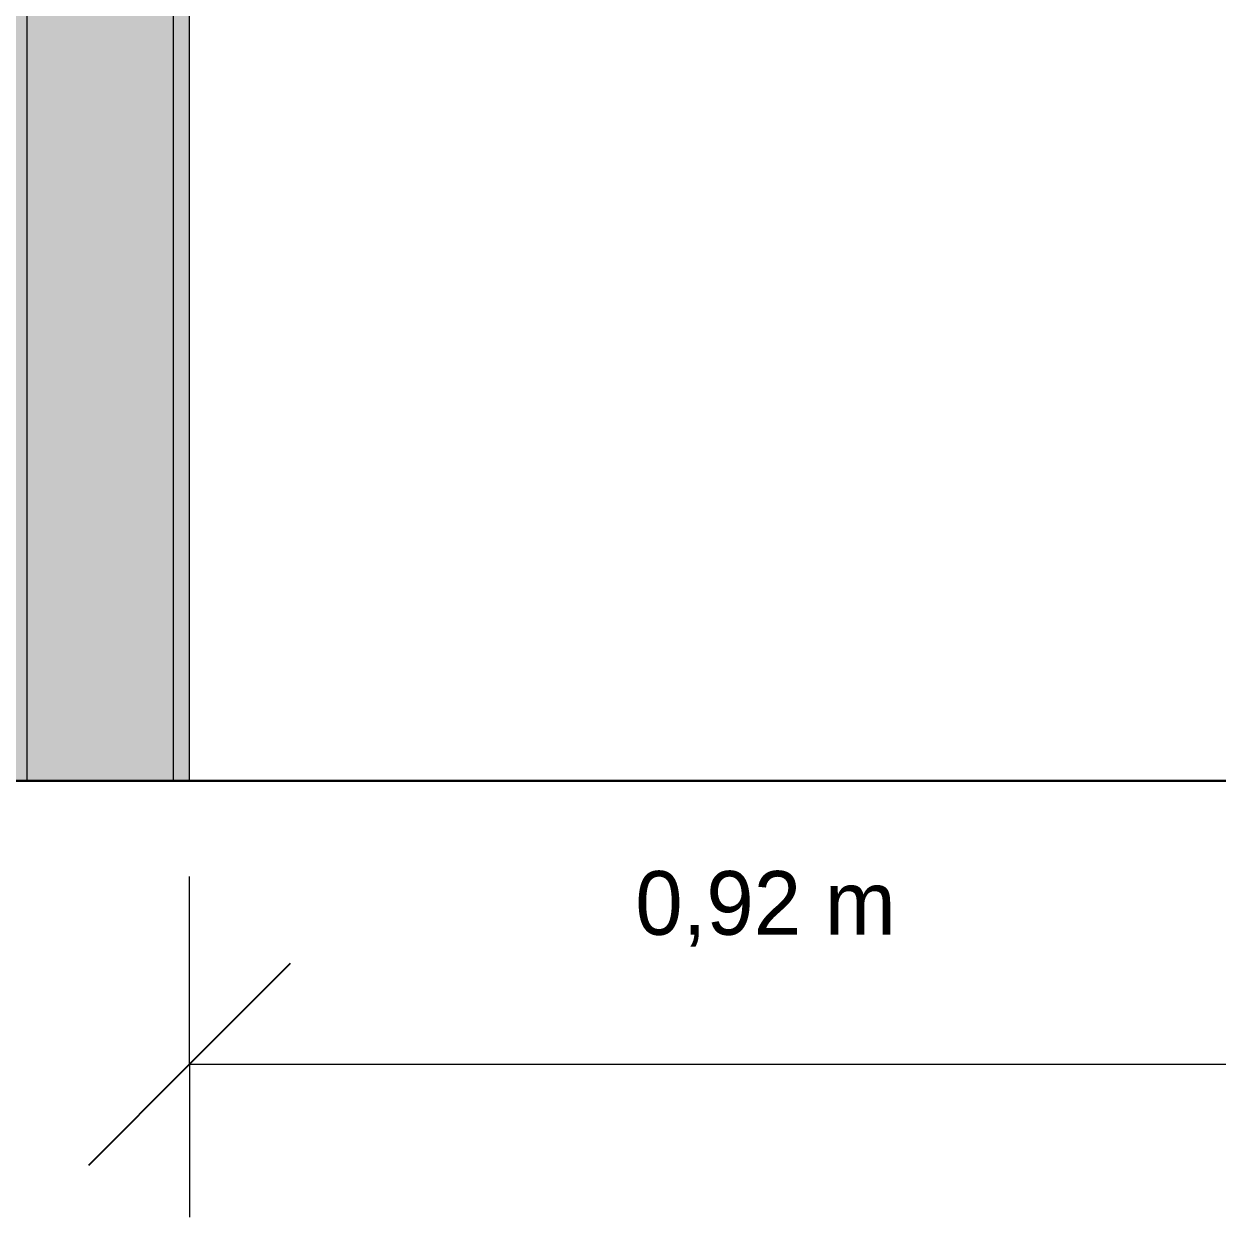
# Model space of a CAD drawing. Header units: metres. Extents: x 149 to 429, y -3 to 162.
# Drawn here: x 183.971 to 184.908, y -0.342 to 0.594 of the extents above; entities that cross this region are included whole.
import ezdxf

# ---------------------------------------------------------------- set-up
doc = ezdxf.new("R2010")
doc.units = ezdxf.units.M
doc.layers.add('1053_ARQ_BASE_MATADOURO_2_dwg', color=7, linetype='Continuous', lineweight=5, true_color=0x767676)
for name, color, linetype, lineweight in [('A-ANNO-DIMS', 7, 'Continuous', 5), ('A-ANNO-DIMS-50', 7, 'Continuous', 5), ('A-PISO', 7, 'Continuous', 5), ('A-WALL', 7, 'Continuous', 9), ('G-ANNO-DIMS', 7, 'Continuous', 5)]:
    doc.layers.add(name, color=color, linetype=linetype, lineweight=lineweight)
doc.styles.add('Century Gothic_2', font='GOTHIC.TTF', dxfattribs={"height": 0.05})
doc.dimstyles.new('Setores_1_mm', dxfattribs={"dimscale": 0.3048, "dimtxt": 0.052208, "dimasz": 0.520833, "dimexe": 0.393701, "dimexo": 0.246063, "dimgap": 0.287073, "dimtad": 1, "dimrnd": 0.01, "dimzin": 0, "dimdsep": 46, "dimtxsty": 'Century Gothic_2', "dimblk1": 'OBLIQUE', "dimblk2": 'OBLIQUE', "dimsah": 1, "dimcen": 0.09, "dimazin": 0, "dimtfac": 1, "dimtdec": 4, "dimtix": 1, "dimtmove": 0, "dimatfit": 3, "dimfxl": 1, "dimtvp": 1, "dimtolj": 1, "dimtzin": 0, "dimarcsym": 2})

# ---------------------------------------------------------------- blocks, each defined once
blk = doc.blocks.new('1053_ARQ_BASE_MATADOURO_2_dwg_vaca 01-4004396-GG')
at = {"layer": 'A-PISO'}
for points, knots in [([(-109.26412, 0), (-109.26412, 0), (-109.2641, 0), (-109.26359, 0), (-109.26208, 0), (-109.26037, 0), (-109.25899, 0), (-109.25861, 0), (-109.25932, 0), (-109.26308, 0), (-109.26715, 0), (-109.29924, 0), (-109.31772, 0), (-109.32804, 0), (-109.3285, 0), (-109.32196, 0), (-109.30962, 0), (-109.29262, 0), (-109.27199, 0), (-109.24878, 0), (-109.22408, 0), (-109.19896, 0), (-109.17456, 0), (-109.15177, 0), (-109.13236, 0), (-109.11537, 0), (-109.10609, 0), (-109.08778, 0), (-109.07092, 0), (-109.0512, 0), (-109.03024, 0), (-109.00829, 0), (-108.98601, 0), (-108.96395, 0), (-108.9427, 0), (-108.9228, 0), (-108.90483, 0), (-108.88931, 0), (-108.8769, 0), (-108.86787, 0), (-108.86413, 0), (-108.86201, 0), (-108.87381, 0), (-108.87103, 0), (-108.87087, 0), (-108.87071, 0), (-108.87054, 0), (-108.87037, 0), (-108.8702, 0), (-108.87003, 0), (-108.86987, 0), (-108.8697, 0), (-108.86954, 0), (-108.86938, 0), (-108.86923, 0), (-108.86908, 0), (-108.86893, 0), (-108.86881, 0), (-108.86839, 0), (-108.87039, 0), (-108.87148, 0), (-108.87303, 0), (-108.87446, 0), (-108.87592, 0), (-108.87734, 0), (-108.87875, 0), (-108.88011, 0), (-108.88144, 0), (-108.88269, 0), (-108.88389, 0), (-108.885, 0), (-108.88603, 0), (-108.88694, 0), (-108.88778, 0), (-108.88966, 0), (-108.90049, 0), (-108.91002, 0), (-108.91972, 0), (-108.92823, 0), (-108.93603, 0), (-108.94317, 0), (-108.9498, 0), (-108.95604, 0), (-108.962, 0), (-108.9678, 0), (-108.97358, 0), (-108.97948, 0), (-108.98563, 0), (-108.99218, 0), (-108.99925, 0), (-109.00413, 0), (-109.0067, 0)], [153.109698, 153.109698, 153.109698, 153.109698, 153.38276, 159.324951, 165.206112, 170.905507, 176.301934, 181.275101, 185.713665, 189.524315, 192.659277, 197.610556, 201.652049, 205.334377, 209.150391, 213.38102, 218.108536, 223.294609, 228.837903, 234.603597, 240.439471, 246.181526, 251.661182, 256.704511, 261.137922, 264.787854, 267.490267, 269.933446, 272.803908, 276.020085, 279.502149, 283.170536, 286.948477, 290.761684, 294.540649, 298.221009, 301.750242, 305.0899, 308.227508, 311.188065, 314.053462, 316.97027, 320.139173, 320.204735, 320.269609, 320.333796, 320.397452, 320.460006, 320.521884, 320.582796, 320.643299, 320.702265, 320.760953, 320.818661, 320.875653, 320.93152, 320.986666, 321.040685, 321.094555, 321.32761, 321.57651, 321.840011, 322.116781, 322.404609, 322.701839, 323.005548, 323.313624, 323.623042, 323.93137, 324.235522, 324.533395, 324.821676, 325.098016, 325.35933, 325.603501, 327.403895, 329.011521, 330.446488, 331.730594, 332.889113, 333.949585, 334.944614, 335.908935, 336.879368, 337.890404, 338.97373, 340.155869, 341.460701, 342.90747, 344.514983, 346.29896, 346.29896, 346.29896, 346.29896]), ([(-109.2954, 0), (-109.29862, 0), (-109.3039, 0), (-109.30996, 0), (-109.3106, 0), (-109.30613, 0), (-109.2992, 0), (-109.28943, 0), (-109.27731, 0), (-109.26317, 0), (-109.24747, 0), (-109.23063, 0), (-109.2131, 0), (-109.19532, 0), (-109.17774, 0), (-109.16078, 0), (-109.14485, 0), (-109.13064, 0), (-109.11804, 0), (-109.10788, 0), (-109.09975, 0), (-109.09346, 0), (-109.08874, 0), (-109.08537, 0), (-109.08312, 0), (-109.08178, 0), (-109.08114, 0), (-109.08101, 0), (-109.08119, 0), (-109.08146, 0), (-109.0817, 0), (-109.08137, 0), (-109.08149, 0), (-109.07547, 0), (-109.10793, 0), (-109.12537, 0), (-109.14215, 0), (-109.15346, 0), (-109.16098, 0), (-109.16511, 0), (-109.16657, 0), (-109.16608, 0), (-109.16433, 0), (-109.16198, 0), (-109.15968, 0), (-109.15806, 0), (-109.15786, 0), (-109.15946, 0), (-109.16473, 0), (-109.16959, 0), (-109.20057, 0), (-109.22012, 0), (-109.23679, 0), (-109.24832, 0), (-109.25635, 0), (-109.26128, 0), (-109.26367, 0), (-109.2641, 0), (-109.26412, 0)], [0, 0, 0, 0, 1.585425, 2.608335, 3.3574, 4.25078, 5.487381, 7.084078, 9.005147, 11.197432, 13.602947, 16.160908, 18.811297, 21.494697, 24.155045, 26.740924, 29.208613, 31.527494, 33.616308, 35.601505, 37.563902, 39.560757, 41.625922, 43.770183, 45.99, 48.268838, 50.584718, 52.908395, 55.208715, 57.452116, 59.605158, 61.633821, 63.50764, 65.200019, 70.057802, 74.158405, 77.638915, 80.644226, 83.322036, 85.808992, 88.216264, 90.618732, 93.059402, 95.556764, 98.119455, 100.757541, 103.494086, 106.370652, 109.455199, 112.838786, 117.357648, 121.754765, 126.294032, 131.122339, 136.286657, 141.765508, 147.494222, 152.821356, 152.821356, 152.821356, 152.821356]), ([(-109.23039, 0), (-109.23171, 0), (-109.23433, 0), (-109.23848, 0), (-109.24266, 0), (-109.2469, 0), (-109.25117, 0), (-109.25545, 0), (-109.25973, 0), (-109.26399, 0), (-109.26822, 0), (-109.2724, 0), (-109.27652, 0), (-109.28056, 0), (-109.28449, 0), (-109.28831, 0), (-109.29202, 0), (-109.29426, 0), (-109.2954, 0)], [0, 0, 0, 0, 0.681699, 1.348752, 2.007594, 2.662266, 3.314791, 3.965974, 4.615299, 5.262091, 5.905103, 6.543799, 7.178618, 7.811458, 8.446418, 9.08996, 9.751303, 10.441987, 10.441987, 10.441987, 10.441987]), ([(-109.2954, 0), (-109.29182, 0), (-109.28489, 0), (-109.27473, 0), (-109.26511, 0), (-109.25592, 0), (-109.24707, 0), (-109.23847, 0), (-109.23002, 0), (-109.22163, 0), (-109.21322, 0), (-109.20468, 0), (-109.19594, 0), (-109.18686, 0), (-109.17757, 0), (-109.16701, 0), (-109.15916, 0), (-109.14463, 0), (-109.1463, 0), (-109.14643, 0), (-109.14657, 0), (-109.14671, 0), (-109.14686, 0), (-109.147, 0), (-109.14715, 0), (-109.1473, 0), (-109.14746, 0), (-109.14761, 0), (-109.14777, 0), (-109.14793, 0), (-109.14809, 0), (-109.14825, 0), (-109.14841, 0), (-109.14852, 0), (-109.14857, 0)], [0, 0, 0, 0, 1.757712, 3.400516, 4.941583, 6.393555, 7.771836, 9.091399, 10.370108, 11.626476, 12.88119, 14.154693, 15.468753, 16.844711, 18.302761, 19.862414, 21.542032, 23.359128, 23.412578, 23.467978, 23.524491, 23.582952, 23.642249, 23.702938, 23.764461, 23.827377, 23.890571, 23.954601, 24.019187, 24.084608, 24.150308, 24.216286, 24.282264, 24.349077, 24.349077, 24.349077, 24.349077]), ([(-109.16198, 0), (-109.16555, 0), (-109.17232, 0), (-109.18274, 0), (-109.19238, 0), (-109.20129, 0), (-109.20953, 0), (-109.21719, 0), (-109.22435, 0), (-109.23107, 0), (-109.23741, 0), (-109.24343, 0), (-109.24917, 0), (-109.2547, 0), (-109.26, 0), (-109.26533, 0), (-109.27014, 0), (-109.27808, 0), (-109.27923, 0), (-109.28166, 0), (-109.28196, 0), (-109.2811, 0), (-109.27905, 0), (-109.27607, 0), (-109.27229, 0), (-109.26791, 0), (-109.26307, 0), (-109.25795, 0), (-109.2527, 0), (-109.24749, 0), (-109.24248, 0), (-109.23784, 0), (-109.23367, 0), (-109.23147, 0), (-109.23039, 0)], [0, 0, 0, 0, 1.684438, 3.19977, 4.63424, 6.059038, 7.51783, 9.030629, 10.595681, 12.199434, 13.817114, 15.420977, 16.97928, 18.459737, 19.829206, 21.060746, 22.13479, 23.052804, 24.594357, 26.006663, 27.333346, 28.611742, 29.873249, 31.13784, 32.418123, 33.717719, 35.036238, 36.367116, 37.702431, 39.032681, 40.34936, 41.644344, 42.913532, 44.156814, 44.156814, 44.156814, 44.156814]), ([(-109.23039, 0), (-109.22924, 0), (-109.22672, 0), (-109.22264, 0), (-109.21799, 0), (-109.21287, 0), (-109.20737, 0), (-109.20157, 0), (-109.19559, 0), (-109.18951, 0), (-109.18342, 0), (-109.17743, 0), (-109.17163, 0), (-109.16612, 0), (-109.16098, 0), (-109.15632, 0), (-109.15222, 0), (-109.14972, 0), (-109.14857, 0)], [0, 0, 0, 0, 0.51556, 1.133527, 1.841773, 2.626584, 3.474448, 4.37012, 5.299511, 6.247598, 7.199966, 8.140902, 9.055969, 9.929938, 10.748349, 11.495631, 12.157433, 12.718368, 12.718368, 12.718368, 12.718368]), ([(-109.22685, 0), (-109.22659, 0), (-109.2261, 0), (-109.22541, 0), (-109.22478, 0), (-109.22419, 0), (-109.22359, 0), (-109.22299, 0), (-109.22235, 0), (-109.22166, 0), (-109.22088, 0), (-109.22, 0), (-109.219, 0), (-109.21784, 0), (-109.21652, 0), (-109.21501, 0), (-109.2133, 0), (-109.21205, 0), (-109.2114, 0)], [0, 0, 0, 0, 0.320999, 0.623708, 0.909366, 1.180107, 1.437108, 1.683067, 1.91939, 2.149639, 2.37527, 2.601157, 2.830598, 3.069151, 3.320754, 3.590967, 3.884542, 4.206549, 4.206549, 4.206549, 4.206549]), ([(-109.2114, 0), (-109.21422, 0), (-109.21968, 0), (-109.21758, 0), (-109.20818, 0), (-109.1924, 0), (-109.17143, 0), (-109.14613, 0), (-109.11735, 0), (-109.08596, 0), (-109.05286, 0), (-109.01895, 0), (-108.98513, 0), (-108.95227, 0), (-108.92136, 0), (-108.89291, 0), (-108.86882, 0), (-108.83981, 0), (-108.83526, 0), (-108.82586, 0), (-108.82488, 0), (-108.82925, 0), (-108.83882, 0), (-108.85249, 0), (-108.86933, 0), (-108.88857, 0), (-108.90955, 0), (-108.93161, 0), (-108.95408, 0), (-108.97636, 0), (-108.99748, 0), (-109.01788, 0), (-109.03259, 0), (-109.05386, 0), (-109.03897, 0), (-109.02804, 0), (-109.01346, 0), (-108.99735, 0), (-108.9796, 0), (-108.96067, 0), (-108.94083, 0), (-108.92045, 0), (-108.89987, 0), (-108.87944, 0), (-108.8595, 0), (-108.84038, 0), (-108.82253, 0), (-108.80603, 0), (-108.79273, 0), (-108.77279, 0), (-108.8, 0), (-108.80031, 0), (-108.79912, 0), (-108.79028, 0), (-108.77715, 0), (-108.7605, 0), (-108.74175, 0), (-108.72208, 0), (-108.70275, 0), (-108.68499, 0), (-108.67005, 0), (-108.65937, 0), (-108.65361, 0), (-108.65689, 0), (-108.65923, 0), (-108.69321, 0), (-108.68162, 0), (-108.67916, 0), (-108.67693, 0), (-108.67514, 0), (-108.67374, 0), (-108.67275, 0), (-108.67217, 0), (-108.672, 0), (-108.67226, 0), (-108.67294, 0), (-108.67406, 0), (-108.6756, 0), (-108.67758, 0), (-108.68001, 0), (-108.68286, 0), (-108.68508, 0), (-108.6862, 0)], [0, 0, 0, 0, 3.85444, 7.45821, 11.142135, 15.110587, 19.440074, 24.124219, 29.105518, 34.299122, 39.604147, 44.913166, 50.11417, 55.098769, 59.76487, 64.027099, 67.832314, 71.192015, 77.180462, 82.114643, 86.234708, 89.80671, 93.100894, 96.341583, 99.672384, 103.154418, 106.789591, 110.543477, 114.367104, 118.209829, 122.035754, 125.834374, 129.640762, 133.546647, 136.128952, 138.594391, 141.092516, 143.710617, 146.48073, 149.397297, 152.432203, 155.547315, 158.70109, 161.857234, 164.991151, 168.09798, 171.201886, 174.36311, 177.68346, 181.29699, 188.48962, 195.228302, 201.778025, 208.32783, 214.989923, 221.809093, 228.785688, 235.893797, 243.100126, 250.378453, 257.726252, 265.178211, 272.818169, 280.788967, 289.289547, 298.564242, 299.727478, 300.858502, 301.960339, 303.038005, 304.095528, 305.138444, 306.171568, 307.2009, 308.231779, 309.270089, 310.321976, 311.392901, 312.488533, 313.614496, 314.775815, 315.977362, 315.977362, 315.977362, 315.977362]), ([(-109.2114, 0), (-109.21094, 0), (-109.21003, 0), (-109.20867, 0), (-109.20731, 0), (-109.20596, 0), (-109.20461, 0), (-109.20327, 0), (-109.20194, 0), (-109.2006, 0), (-109.19927, 0), (-109.19795, 0), (-109.19662, 0), (-109.1953, 0), (-109.19398, 0), (-109.19267, 0), (-109.19135, 0), (-109.19047, 0), (-109.19003, 0)], [0, 0, 0, 0, 0.224409, 0.447638, 0.669882, 0.891339, 1.111614, 1.331299, 1.550197, 1.768701, 1.98622, 2.203346, 2.419882, 2.636417, 2.852165, 3.068307, 3.283858, 3.5, 3.5, 3.5, 3.5]), ([(-109.1904, 0), (-109.19025, 0), (-109.18999, 0), (-109.18962, 0), (-109.18931, 0), (-109.18907, 0), (-109.18888, 0), (-109.18877, 0), (-109.18872, 0), (-109.18875, 0), (-109.18886, 0), (-109.18904, 0), (-109.18929, 0), (-109.18963, 0), (-109.19003, 0), (-109.19058, 0), (-109.1909, 0), (-109.19228, 0), (-109.19114, 0), (-109.19062, 0), (-109.19006, 0), (-109.18951, 0), (-109.18896, 0), (-109.18842, 0), (-109.18789, 0), (-109.18736, 0), (-109.18683, 0), (-109.1863, 0), (-109.18578, 0), (-109.18526, 0), (-109.18475, 0), (-109.18422, 0), (-109.18374, 0), (-109.18304, 0), (-109.18318, 0), (-109.18306, 0), (-109.18302, 0), (-109.18296, 0), (-109.1829, 0), (-109.18285, 0), (-109.1828, 0), (-109.18275, 0), (-109.18271, 0), (-109.18266, 0), (-109.18263, 0), (-109.1826, 0), (-109.18257, 0), (-109.18255, 0), (-109.18254, 0), (-109.18254, 0), (-109.18253, 0)], [0, 0, 0, 0, 0.174271, 0.328508, 0.465134, 0.587949, 0.699293, 0.803802, 0.904785, 1.006884, 1.11353, 1.230162, 1.359643, 1.506288, 1.672943, 1.863327, 2.080062, 2.326913, 2.419826, 2.511952, 2.602897, 2.693251, 2.782228, 2.870614, 2.958409, 3.045614, 3.131637, 3.217661, 3.302897, 3.38833, 3.472976, 3.557818, 3.642267, 3.726913, 3.822875, 3.919354, 4.015738, 4.112216, 4.208411, 4.304511, 4.400331, 4.496059, 4.590712, 4.685798, 4.780525, 4.874897, 4.968835, 5.062345, 5.155355, 5.248118, 5.248118, 5.248118, 5.248118]), ([(-109.18628, 0), (-109.18636, 0), (-109.18653, 0), (-109.18678, 0), (-109.18702, 0), (-109.18726, 0), (-109.1875, 0), (-109.18774, 0), (-109.18797, 0), (-109.1882, 0), (-109.18844, 0), (-109.18866, 0), (-109.18889, 0), (-109.18912, 0), (-109.18935, 0), (-109.18958, 0), (-109.1898, 0), (-109.18995, 0), (-109.19003, 0)], [0, 0, 0, 0, 0.092913, 0.185039, 0.275984, 0.366339, 0.455315, 0.543701, 0.631496, 0.718701, 0.804724, 0.890748, 0.975984, 1.061417, 1.146063, 1.230906, 1.315354, 1.4, 1.4, 1.4, 1.4]), ([(-109.19003, 0), (-109.18971, 0), (-109.18906, 0), (-109.1881, 0), (-109.18713, 0), (-109.18617, 0), (-109.1852, 0), (-109.18424, 0), (-109.18327, 0), (-109.18231, 0), (-109.18134, 0), (-109.18038, 0), (-109.17941, 0), (-109.17845, 0), (-109.17748, 0), (-109.17652, 0), (-109.17555, 0), (-109.17491, 0), (-109.17458, 0)], [0, 0, 0, 0, 0.25229, 0.50458, 0.756869, 1.009467, 1.261756, 1.514046, 1.766336, 2.019437, 2.271727, 2.524017, 2.776307, 3.028904, 3.281194, 3.533483, 3.785773, 4.038875, 4.038875, 4.038875, 4.038875]), ([(-109.18253, 0), (-109.18262, 0), (-109.18278, 0), (-109.18303, 0), (-109.18327, 0), (-109.18351, 0), (-109.18375, 0), (-109.18399, 0), (-109.18422, 0), (-109.18446, 0), (-109.18469, 0), (-109.18492, 0), (-109.18515, 0), (-109.18537, 0), (-109.1856, 0), (-109.18583, 0), (-109.18605, 0), (-109.18621, 0), (-109.18628, 0)], [0, 0, 0, 0, 0.092913, 0.185039, 0.275984, 0.366339, 0.455315, 0.543701, 0.631496, 0.718701, 0.804724, 0.890748, 0.975984, 1.061417, 1.146063, 1.230906, 1.315354, 1.4, 1.4, 1.4, 1.4]), ([(-109.18628, 0), (-109.18602, 0), (-109.18549, 0), (-109.1847, 0), (-109.18392, 0), (-109.18314, 0), (-109.18237, 0), (-109.1816, 0), (-109.18083, 0), (-109.18007, 0), (-109.17931, 0), (-109.17855, 0), (-109.17779, 0), (-109.17703, 0), (-109.17627, 0), (-109.17551, 0), (-109.17475, 0), (-109.17424, 0), (-109.17398, 0)], [0, 0, 0, 0, 0.125689, 0.250664, 0.37504, 0.498849, 0.622201, 0.74499, 0.867905, 0.990399, 1.112893, 1.235808, 1.358597, 1.481949, 1.605758, 1.730134, 1.855109, 1.980798, 1.980798, 1.980798, 1.980798]), ([(-109.18253, 0), (-109.18234, 0), (-109.18197, 0), (-109.18141, 0), (-109.18085, 0), (-109.1803, 0), (-109.17975, 0), (-109.17921, 0), (-109.17868, 0), (-109.17815, 0), (-109.17762, 0), (-109.1771, 0), (-109.17657, 0), (-109.17605, 0), (-109.17553, 0), (-109.17502, 0), (-109.1745, 0), (-109.17416, 0), (-109.17398, 0)], [0, 0, 0, 0, 0.092913, 0.185039, 0.275984, 0.366339, 0.455315, 0.543701, 0.631496, 0.718701, 0.804724, 0.890748, 0.975984, 1.061417, 1.146063, 1.230906, 1.315354, 1.4, 1.4, 1.4, 1.4]), ([(-109.17398, 0), (-109.17381, 0), (-109.17348, 0), (-109.17298, 0), (-109.17248, 0), (-109.17199, 0), (-109.1715, 0), (-109.17102, 0), (-109.17055, 0), (-109.17008, 0), (-109.16961, 0), (-109.16915, 0), (-109.16869, 0), (-109.16822, 0), (-109.16777, 0), (-109.16731, 0), (-109.16685, 0), (-109.16629, 0), (-109.16524, 0), (-109.16413, 0), (-109.16299, 0), (-109.16186, 0), (-109.16072, 0), (-109.15959, 0), (-109.15845, 0), (-109.15732, 0), (-109.15619, 0), (-109.15507, 0), (-109.15394, 0), (-109.15282, 0), (-109.1517, 0), (-109.15058, 0), (-109.14949, 0), (-109.14831, 0), (-109.14741, 0), (-109.14643, 0), (-109.14548, 0), (-109.14452, 0), (-109.14357, 0), (-109.14263, 0), (-109.14169, 0), (-109.14075, 0), (-109.13981, 0), (-109.13888, 0), (-109.13794, 0), (-109.13701, 0), (-109.13607, 0), (-109.13513, 0), (-109.1342, 0), (-109.13357, 0), (-109.13326, 0)], [0, 0, 0, 0, 0.096195, 0.191922, 0.287281, 0.382187, 0.476647, 0.570758, 0.664523, 0.757586, 0.850761, 0.943854, 1.036699, 1.129462, 1.221983, 1.314504, 1.406864, 1.498846, 1.677604, 1.856753, 2.035532, 2.214289, 2.392567, 2.570822, 2.74858, 2.926142, 3.102672, 3.27886, 3.454367, 3.629563, 3.803555, 3.976882, 4.149414, 4.321065, 4.497678, 4.67371, 4.849463, 5.024743, 5.199994, 5.374946, 5.550112, 5.725323, 5.900636, 6.076463, 6.252595, 6.429339, 6.606741, 6.784929, 6.963796, 7.143451, 7.143451, 7.143451, 7.143451]), ([(-109.14824, 0), (-109.1492, 0), (-109.15107, 0), (-109.15369, 0), (-109.15606, 0), (-109.15818, 0), (-109.16003, 0), (-109.16161, 0), (-109.16293, 0), (-109.16397, 0), (-109.16473, 0), (-109.16521, 0), (-109.1654, 0), (-109.16531, 0), (-109.16492, 0), (-109.16424, 0), (-109.16327, 0), (-109.16242, 0), (-109.16198, 0)], [0, 0, 0, 0, 1.084469, 2.110494, 3.086976, 4.021507, 4.923508, 5.801296, 6.66455, 7.52329, 8.38826, 9.269071, 10.176931, 11.121721, 12.114769, 13.165136, 14.283629, 15.479104, 15.479104, 15.479104, 15.479104]), ([(-109.16198, 0), (-109.16111, 0), (-109.15941, 0), (-109.15707, 0), (-109.15494, 0), (-109.153, 0), (-109.15124, 0), (-109.14964, 0), (-109.14817, 0), (-109.1468, 0), (-109.14553, 0), (-109.14432, 0), (-109.14316, 0), (-109.14202, 0), (-109.14092, 0), (-109.13969, 0), (-109.13881, 0), (-109.13677, 0), (-109.13812, 0), (-109.13871, 0), (-109.13944, 0), (-109.14014, 0), (-109.14084, 0), (-109.14154, 0), (-109.14225, 0), (-109.14295, 0), (-109.14365, 0), (-109.14435, 0), (-109.14506, 0), (-109.14576, 0), (-109.14646, 0), (-109.14716, 0), (-109.14787, 0), (-109.14834, 0), (-109.14857, 0)], [0, 0, 0, 0, 0.431324, 0.847604, 1.255008, 1.657764, 2.060598, 2.465323, 2.874088, 3.287086, 3.705814, 4.128405, 4.554864, 4.983598, 5.41423, 5.844531, 6.274149, 6.701114, 6.963909, 7.226114, 7.488909, 7.751114, 8.013909, 8.276114, 8.538909, 8.801114, 9.063909, 9.326114, 9.588909, 9.851114, 10.113909, 10.376114, 10.638909, 10.901114, 10.901114, 10.901114, 10.901114]), ([(-108.98864, 0), (-108.98896, 0), (-108.9896, 0), (-108.99135, 0), (-108.99351, 0), (-108.99604, 0), (-108.99883, 0), (-109.00176, 0), (-109.00473, 0), (-109.00763, 0), (-109.01035, 0), (-109.01278, 0), (-109.01482, 0), (-109.01634, 0), (-109.01726, 0), (-109.01735, 0), (-109.01682, 0), (-109.01185, 0), (-109.02683, 0), (-109.03718, 0), (-109.05127, 0), (-109.06538, 0), (-109.07981, 0), (-109.09398, 0), (-109.10757, 0), (-109.12025, 0), (-109.13169, 0), (-109.14158, 0), (-109.14957, 0), (-109.1553, 0), (-109.15844, 0), (-109.15856, 0), (-109.15553, 0), (-109.15073, 0), (-109.14824, 0)], [0, 0, 0, 0, 0.64544, 1.307387, 1.990761, 2.696975, 3.420787, 4.156986, 4.897762, 5.635928, 6.363504, 7.076466, 7.771946, 8.452624, 9.125831, 9.808063, 10.521799, 11.296411, 14.355833, 17.023977, 19.406612, 21.610218, 23.731164, 25.846993, 28.011187, 30.256412, 32.599922, 35.050178, 37.614258, 40.300775, 43.126508, 46.115387, 49.304125, 52.738947, 52.738947, 52.738947, 52.738947]), ([(-109.14824, 0), (-109.14797, 0), (-109.14745, 0), (-109.14666, 0), (-109.14586, 0), (-109.14507, 0), (-109.14427, 0), (-109.14348, 0), (-109.14269, 0), (-109.14189, 0), (-109.1411, 0), (-109.14031, 0), (-109.13953, 0), (-109.13875, 0), (-109.13797, 0), (-109.1372, 0), (-109.13646, 0), (-109.13526, 0), (-109.13492, 0), (-109.13396, 0), (-109.13315, 0), (-109.13231, 0), (-109.13147, 0), (-109.13064, 0), (-109.12981, 0), (-109.12899, 0), (-109.12816, 0), (-109.12734, 0), (-109.12652, 0), (-109.1257, 0), (-109.12488, 0), (-109.12406, 0), (-109.12325, 0), (-109.1227, 0), (-109.12243, 0)], [0, 0, 0, 0, 0.118959, 0.237805, 0.357099, 0.476492, 0.595906, 0.715302, 0.834545, 0.953419, 1.072186, 1.190266, 1.308134, 1.425147, 1.541696, 1.657242, 1.772068, 1.885701, 2.140563, 2.396866, 2.653852, 2.91188, 3.17046, 3.43011, 3.690119, 3.95101, 4.212097, 4.473907, 4.736079, 4.9986, 5.261317, 5.524398, 5.787283, 6.050729, 6.050729, 6.050729, 6.050729]), ([(-109.13378, 0), (-109.13377, 0), (-109.13375, 0), (-109.13371, 0), (-109.13367, 0), (-109.13363, 0), (-109.13358, 0), (-109.13354, 0), (-109.1335, 0), (-109.13346, 0), (-109.13342, 0), (-109.13338, 0), (-109.13335, 0), (-109.13332, 0), (-109.13329, 0), (-109.13328, 0), (-109.13326, 0), (-109.13326, 0), (-109.13326, 0)], [0, 0, 0, 0, 0.103969, 0.207234, 0.309357, 0.411045, 0.511238, 0.610816, 0.709598, 0.807765, 0.904342, 1.000829, 1.096259, 1.191513, 1.285628, 1.379494, 1.472503, 1.565446, 1.565446, 1.565446, 1.565446]), ([(-109.13326, 0), (-109.13307, 0), (-109.13269, 0), (-109.13213, 0), (-109.13157, 0), (-109.13102, 0), (-109.13048, 0), (-109.12994, 0), (-109.1294, 0), (-109.12887, 0), (-109.12834, 0), (-109.12782, 0), (-109.1273, 0), (-109.12678, 0), (-109.12626, 0), (-109.12574, 0), (-109.12524, 0), (-109.12366, 0), (-109.12562, 0), (-109.1248, 0), (-109.12421, 0), (-109.12296, 0), (-109.12135, 0), (-109.11936, 0), (-109.11705, 0), (-109.11449, 0), (-109.11171, 0), (-109.10876, 0), (-109.10569, 0), (-109.10254, 0), (-109.09936, 0), (-109.0962, 0), (-109.0931, 0), (-109.09107, 0), (-109.09007, 0)], [0, 0, 0, 0, 0.092913, 0.185039, 0.275984, 0.366339, 0.455315, 0.543701, 0.631496, 0.718701, 0.804724, 0.890748, 0.975984, 1.061417, 1.146063, 1.230906, 1.315354, 1.4, 1.927134, 2.420545, 2.894209, 3.361026, 3.830021, 4.308508, 4.799361, 5.304014, 5.820761, 6.347557, 6.880563, 7.416024, 7.948191, 8.472121, 8.981975, 9.472329, 9.472329, 9.472329, 9.472329]), ([(-109.05013, 0), (-109.05147, 0), (-109.05435, 0), (-109.05712, 0), (-109.05948, 0), (-109.06138, 0), (-109.06302, 0), (-109.06454, 0), (-109.06609, 0), (-109.06782, 0), (-109.06989, 0), (-109.07246, 0), (-109.07565, 0), (-109.07972, 0), (-109.08445, 0), (-109.09132, 0), (-109.09628, 0), (-109.10855, 0), (-109.10756, 0), (-109.10746, 0), (-109.10735, 0), (-109.10724, 0), (-109.10713, 0), (-109.10703, 0), (-109.10693, 0), (-109.10683, 0), (-109.10674, 0), (-109.10664, 0), (-109.10656, 0), (-109.10647, 0), (-109.1064, 0), (-109.10633, 0), (-109.10627, 0), (-109.10623, 0), (-109.10621, 0)], [0, 0, 0, 0, 1.70126, 3.668951, 5.874799, 8.280454, 10.84203, 13.514299, 16.24988, 19.002161, 21.724056, 24.372483, 26.905297, 29.287236, 31.490543, 33.504249, 35.341505, 37.057825, 37.138284, 37.218742, 37.299086, 37.379544, 37.459661, 37.539665, 37.619332, 37.699375, 37.778267, 37.85705, 37.935398, 38.013319, 38.090711, 38.167585, 38.243848, 38.320322, 38.320322, 38.320322, 38.320322]), ([(-109.0858, 0), (-109.08587, 0), (-109.08603, 0), (-109.08627, 0), (-109.08652, 0), (-109.08677, 0), (-109.08702, 0), (-109.08729, 0), (-109.08755, 0), (-109.08782, 0), (-109.08809, 0), (-109.08837, 0), (-109.08865, 0), (-109.08893, 0), (-109.08922, 0), (-109.0895, 0), (-109.08979, 0), (-109.08998, 0), (-109.09007, 0)], [0, 0, 0, 0, 0.0383858, 0.0773622, 0.1175197, 0.1586614, 0.2007874, 0.2437008, 0.2874016, 0.3312992, 0.376378, 0.4216535, 0.4675197, 0.5135827, 0.5602362, 0.6066929, 0.6533465, 0.7, 0.7, 0.7, 0.7]), ([(-109.09007, 0), (-109.09002, 0), (-109.08993, 0), (-109.08979, 0), (-109.08965, 0), (-109.0895, 0), (-109.08936, 0), (-109.08922, 0), (-109.08907, 0), (-109.08893, 0), (-109.08879, 0), (-109.08864, 0), (-109.0885, 0), (-109.08836, 0), (-109.08821, 0), (-109.08808, 0), (-109.08791, 0), (-109.08785, 0), (-109.08621, 0), (-109.08501, 0), (-109.0838, 0), (-109.0828, 0), (-109.08192, 0), (-109.08117, 0), (-109.08053, 0), (-109.07998, 0), (-109.07952, 0), (-109.07911, 0), (-109.07876, 0), (-109.07845, 0), (-109.07816, 0), (-109.07786, 0), (-109.07756, 0), (-109.07736, 0), (-109.07725, 0)], [0, 0, 0, 0, 0.093661, 0.187323, 0.280984, 0.375001, 0.468662, 0.562324, 0.655985, 0.750002, 0.843663, 0.937325, 1.030986, 1.125003, 1.218664, 1.312326, 1.405987, 1.500004, 1.72879, 1.92955, 2.104441, 2.255937, 2.386231, 2.498229, 2.594604, 2.6789, 2.755019, 2.827096, 2.899769, 2.977116, 3.062647, 3.158486, 3.267362, 3.390394, 3.390394, 3.390394, 3.390394]), ([(-109.09007, 0), (-109.08998, 0), (-109.08979, 0), (-109.0895, 0), (-109.08922, 0), (-109.08893, 0), (-109.08865, 0), (-109.08837, 0), (-109.08809, 0), (-109.08782, 0), (-109.08755, 0), (-109.08729, 0), (-109.08702, 0), (-109.08677, 0), (-109.08652, 0), (-109.08627, 0), (-109.08603, 0), (-109.08587, 0), (-109.0858, 0)], [0, 0, 0, 0, 0.0466535, 0.0933071, 0.1397638, 0.1864173, 0.2324803, 0.2783465, 0.323622, 0.3687008, 0.4125984, 0.4562992, 0.4992126, 0.5413386, 0.5824803, 0.6226378, 0.6616142, 0.7, 0.7, 0.7, 0.7]), ([(-109.0828, 0), (-109.08302, 0), (-109.08344, 0), (-109.08396, 0), (-109.08439, 0), (-109.08473, 0), (-109.08502, 0), (-109.08527, 0), (-109.0855, 0), (-109.08573, 0), (-109.08599, 0), (-109.08629, 0), (-109.08665, 0), (-109.08709, 0), (-109.08763, 0), (-109.0883, 0), (-109.08911, 0), (-109.08974, 0), (-109.09007, 0)], [0, 0, 0, 0, 0.254626, 0.497044, 0.730337, 0.9584, 1.183444, 1.409317, 1.637841, 1.872299, 2.114031, 2.366606, 2.63219, 2.914112, 3.214634, 3.537884, 3.886529, 4.264753, 4.264753, 4.264753, 4.264753]), ([(-109.08488, 0), (-109.08488, 0), (-109.08491, 0), (-109.08494, 0), (-109.08502, 0), (-109.08512, 0), (-109.08525, 0), (-109.08541, 0), (-109.08559, 0), (-109.08572, 0), (-109.0858, 0)], [0.15, 0.15, 0.15, 0.15, 0.1523622, 0.1594488, 0.1712598, 0.1875984, 0.2088583, 0.2344488, 0.2651575, 0.3, 0.3, 0.3, 0.3]), ([(-109.0858, 0), (-109.08572, 0), (-109.08559, 0), (-109.08541, 0), (-109.08525, 0), (-109.08512, 0), (-109.08502, 0), (-109.08494, 0), (-109.08491, 0), (-109.08488, 0), (-109.08488, 0)], [0, 0, 0, 0, 0.0348425, 0.0655512, 0.0911417, 0.1124016, 0.1287402, 0.1405512, 0.1476378, 0.15, 0.15, 0.15, 0.15]), ([(-109.07725, 0), (-109.07592, 0), (-109.0733, 0), (-109.06906, 0), (-109.06468, 0), (-109.06016, 0), (-109.05554, 0), (-109.05085, 0), (-109.04612, 0), (-109.04138, 0), (-109.03666, 0), (-109.03198, 0), (-109.02739, 0), (-109.0229, 0), (-109.01855, 0), (-109.01437, 0), (-109.01037, 0), (-109.00793, 0), (-109.0067, 0)], [0, 0, 0, 0, 1.067427, 2.120128, 3.160849, 4.192395, 5.215819, 6.233203, 7.244695, 8.251417, 9.252917, 10.250701, 11.244389, 12.235368, 13.224026, 14.213133, 15.204476, 16.201626, 16.201626, 16.201626, 16.201626]), ([(-109.07351, 0), (-109.07111, 0), (-109.06646, 0), (-109.05975, 0), (-109.05346, 0), (-109.04752, 0), (-109.04183, 0), (-109.03633, 0), (-109.03092, 0), (-109.02553, 0), (-109.02007, 0), (-109.01446, 0), (-109.00863, 0), (-109.0025, 0), (-108.99598, 0), (-108.989, 0), (-108.98148, 0), (-108.97631, 0), (-108.97362, 0)], [0, 0, 0, 0, 1.28504, 2.483953, 3.605323, 4.65845, 5.652132, 6.596464, 7.502213, 8.381141, 9.246787, 10.114041, 10.998945, 11.918453, 12.890063, 13.930726, 15.057133, 16.285533, 16.285533, 16.285533, 16.285533]), ([(-109.01559, 0), (-109.01494, 0), (-109.01359, 0), (-109.01147, 0), (-109.00923, 0), (-109.00694, 0), (-109.00465, 0), (-109.00245, 0), (-109.0004, 0), (-108.99857, 0), (-108.99703, 0), (-108.99584, 0), (-108.99509, 0), (-108.99483, 0), (-108.99513, 0), (-108.9961, 0), (-108.99768, 0), (-108.99951, 0), (-109.0004, 0)], [0, 0, 0, 0, 1.04852, 2.210037, 3.46794, 4.803625, 6.201135, 7.642395, 9.110972, 10.589984, 12.06465, 13.518665, 14.938329, 16.31032, 17.624536, 18.872019, 20.049142, 21.157524, 21.157524, 21.157524, 21.157524]), ([(-109.01459, 0), (-109.01442, 0), (-109.01408, 0), (-109.01356, 0), (-109.01306, 0), (-109.01254, 0), (-109.01204, 0), (-109.01153, 0), (-109.01103, 0), (-109.01053, 0), (-109.01003, 0), (-109.00954, 0), (-109.00905, 0), (-109.00857, 0), (-109.00809, 0), (-109.00762, 0), (-109.00716, 0), (-109.00685, 0), (-109.0067, 0)], [0, 0, 0, 0, 0.096479, 0.192958, 0.289341, 0.38582, 0.482015, 0.578115, 0.673935, 0.769142, 0.864319, 0.959405, 1.054131, 1.148504, 1.242442, 1.335952, 1.428962, 1.521188, 1.521188, 1.521188, 1.521188]), ([(-109.00695, 0), (-109.00658, 0), (-109.00582, 0), (-109.00469, 0), (-109.00355, 0), (-109.00242, 0), (-109.00128, 0), (-109.00014, 0), (-108.99899, 0), (-108.99785, 0), (-108.9967, 0), (-108.99555, 0), (-108.9944, 0), (-108.99325, 0), (-108.9921, 0), (-108.99095, 0), (-108.98979, 0), (-108.98903, 0), (-108.98864, 0)], [0, 0, 0, 0, 0.179685, 0.359745, 0.540481, 0.722168, 0.904554, 1.087336, 1.270391, 1.454273, 1.638577, 1.823012, 2.007724, 2.192852, 2.3784, 2.563806, 2.749213, 2.934898, 2.934898, 2.934898, 2.934898]), ([(-108.96525, 0), (-108.9652, 0), (-108.96509, 0), (-108.96493, 0), (-108.96477, 0), (-108.96462, 0), (-108.96446, 0), (-108.9643, 0), (-108.96414, 0), (-108.96399, 0), (-108.96384, 0), (-108.96369, 0), (-108.96354, 0), (-108.9634, 0), (-108.96326, 0), (-108.96312, 0), (-108.96299, 0), (-108.96176, 0), (-108.97244, 0), (-108.97637, 0), (-108.98251, 0), (-108.98674, 0), (-108.99038, 0), (-108.993, 0), (-108.99472, 0), (-108.99548, 0), (-108.99527, 0), (-108.99407, 0), (-108.99187, 0), (-108.98864, 0), (-108.9844, 0), (-108.97903, 0), (-108.9726, 0), (-108.96705, 0), (-108.9644, 0)], [0, 0, 0, 0, 0.065978, 0.131956, 0.197656, 0.263634, 0.328777, 0.393641, 0.457671, 0.521422, 0.583502, 0.645305, 0.705993, 0.765568, 0.823752, 0.880543, 0.935664, 0.989949, 2.25863, 3.67339, 5.27566, 7.065622, 9.019739, 11.104792, 13.279964, 15.502578, 17.727471, 19.911719, 22.012287, 23.991074, 25.815812, 27.468686, 28.953999, 30.31861, 30.31861, 30.31861, 30.31861]), ([(-108.98864, 0), (-108.98586, 0), (-108.98061, 0), (-108.97319, 0), (-108.96665, 0), (-108.96087, 0), (-108.95574, 0), (-108.95116, 0), (-108.94703, 0), (-108.94323, 0), (-108.93967, 0), (-108.93624, 0), (-108.93283, 0), (-108.92934, 0), (-108.92564, 0), (-108.92163, 0), (-108.91721, 0), (-108.91411, 0), (-108.91247, 0)], [0, 0, 0, 0, 1.367717, 2.577982, 3.651838, 4.610119, 5.475574, 6.270667, 7.02001, 7.748724, 8.484172, 9.251442, 10.076904, 10.984065, 11.996965, 13.136706, 14.425615, 15.884014, 15.884014, 15.884014, 15.884014]), ([(-108.91247, 0), (-108.91313, 0), (-108.91445, 0), (-108.91614, 0), (-108.91759, 0), (-108.91874, 0), (-108.91956, 0), (-108.92003, 0), (-108.92008, 0), (-108.91971, 0), (-108.91885, 0), (-108.91749, 0), (-108.91558, 0), (-108.91308, 0), (-108.90996, 0), (-108.90617, 0), (-108.90177, 0), (-108.89713, 0), (-108.89351, 0), (-108.89033, 0), (-108.88718, 0), (-108.88404, 0), (-108.88089, 0), (-108.87776, 0), (-108.87462, 0), (-108.8715, 0), (-108.86837, 0), (-108.86525, 0), (-108.86213, 0), (-108.85902, 0), (-108.8559, 0), (-108.85279, 0), (-108.84968, 0), (-108.8476, 0), (-108.84656, 0)], [0, 0, 0, 0, 0.761623, 1.523981, 2.282766, 3.033963, 3.774845, 4.50217, 5.215671, 5.915384, 6.604505, 7.286732, 7.969291, 8.661305, 9.375488, 10.124315, 10.92275, 11.785168, 12.354172, 12.922926, 13.490757, 14.058342, 14.625217, 15.191851, 15.758273, 16.324274, 16.889566, 17.455041, 18.019808, 18.584759, 19.14921, 19.713848, 20.278485, 20.843122, 20.843122, 20.843122, 20.843122]), ([(-108.76123, 0), (-108.76114, 0), (-108.76095, 0), (-108.76068, 0), (-108.7604, 0), (-108.76013, 0), (-108.75985, 0), (-108.75957, 0), (-108.75929, 0), (-108.75901, 0), (-108.75873, 0), (-108.75844, 0), (-108.75816, 0), (-108.75787, 0), (-108.75758, 0), (-108.75729, 0), (-108.757, 0), (-108.75376, 0), (-108.76399, 0), (-108.76742, 0), (-108.77393, 0), (-108.78004, 0), (-108.78663, 0), (-108.79361, 0), (-108.80108, 0), (-108.8091, 0), (-108.81772, 0), (-108.82703, 0), (-108.83709, 0), (-108.84798, 0), (-108.85974, 0), (-108.87264, 0), (-108.8859, 0), (-108.90855, 0), (-108.90979, 0), (-108.9148, 0), (-108.91105, 0), (-108.90265, 0), (-108.88973, 0), (-108.87335, 0), (-108.85424, 0), (-108.83317, 0), (-108.81091, 0), (-108.78822, 0), (-108.76586, 0), (-108.7446, 0), (-108.72516, 0), (-108.70844, 0), (-108.69466, 0), (-108.68894, 0), (-108.6862, 0)], [0, 0, 0, 0, 0.081282, 0.16174, 0.242198, 0.322542, 0.402773, 0.482664, 0.562331, 0.641664, 0.721376, 0.800049, 0.878398, 0.956212, 1.033709, 1.11048, 1.186845, 1.262511, 3.459399, 5.451741, 7.269292, 8.942722, 10.505927, 11.993526, 13.441615, 14.885283, 16.356977, 17.886021, 19.49776, 21.214534, 23.055668, 25.038409, 27.179327, 29.49396, 34.171086, 38.479798, 42.64222, 46.82618, 51.134146, 55.60616, 60.237246, 64.989932, 69.808141, 74.622215, 79.357847, 83.940228, 88.29937, 92.378999, 96.147764, 99.619024, 99.619024, 99.619024, 99.619024]), ([(-108.91247, 0), (-108.90882, 0), (-108.90206, 0), (-108.89315, 0), (-108.88604, 0), (-108.88057, 0), (-108.87653, 0), (-108.87372, 0), (-108.87191, 0), (-108.87087, 0), (-108.87033, 0), (-108.87008, 0), (-108.8699, 0), (-108.86956, 0), (-108.86881, 0), (-108.86758, 0), (-108.86503, 0), (-108.86346, 0), (-108.85401, 0), (-108.84819, 0), (-108.84338, 0), (-108.84006, 0), (-108.83785, 0), (-108.83659, 0), (-108.83609, 0), (-108.83618, 0), (-108.83667, 0), (-108.83741, 0), (-108.83822, 0), (-108.83893, 0), (-108.83939, 0), (-108.83938, 0), (-108.8389, 0), (-108.83774, 0), (-108.83719, 0)], [0, 0, 0, 0, 1.775413, 3.288445, 4.587344, 5.724799, 6.752982, 7.722491, 8.673726, 9.635706, 10.624236, 11.64886, 12.711968, 13.816632, 14.966406, 16.169917, 17.44177, 18.803344, 20.131112, 21.349841, 22.522077, 23.694357, 24.896192, 26.138822, 27.420878, 28.731335, 30.054661, 31.369123, 32.652833, 33.882607, 35.036153, 36.092973, 37.039083, 37.871416, 37.871416, 37.871416, 37.871416]), ([(-108.84282, 0), (-108.8429, 0), (-108.84306, 0), (-108.84331, 0), (-108.84355, 0), (-108.8438, 0), (-108.84404, 0), (-108.84427, 0), (-108.84451, 0), (-108.84474, 0), (-108.84497, 0), (-108.8452, 0), (-108.84543, 0), (-108.84566, 0), (-108.84589, 0), (-108.84611, 0), (-108.84634, 0), (-108.84649, 0), (-108.84656, 0)], [0, 0, 0, 0, 0.093307, 0.185433, 0.276772, 0.366732, 0.456299, 0.544488, 0.632283, 0.718898, 0.805512, 0.891339, 0.976969, 1.062008, 1.147047, 1.231496, 1.315945, 1.4, 1.4, 1.4, 1.4]), ([(-108.84656, 0), (-108.84637, 0), (-108.846, 0), (-108.84543, 0), (-108.84488, 0), (-108.84432, 0), (-108.84378, 0), (-108.84324, 0), (-108.8427, 0), (-108.84217, 0), (-108.84165, 0), (-108.84112, 0), (-108.8406, 0), (-108.84008, 0), (-108.83956, 0), (-108.83904, 0), (-108.83853, 0), (-108.83819, 0), (-108.83801, 0)], [0, 0, 0, 0, 0.093307, 0.185433, 0.276772, 0.366732, 0.456299, 0.544488, 0.632283, 0.718898, 0.805512, 0.891339, 0.976969, 1.062008, 1.147047, 1.231496, 1.315945, 1.4, 1.4, 1.4, 1.4]), ([(-108.83719, 0), (-108.83731, 0), (-108.83755, 0), (-108.8379, 0), (-108.83825, 0), (-108.8386, 0), (-108.83895, 0), (-108.8393, 0), (-108.83965, 0), (-108.84, 0), (-108.84036, 0), (-108.84071, 0), (-108.84106, 0), (-108.84141, 0), (-108.84176, 0), (-108.84211, 0), (-108.84246, 0), (-108.8427, 0), (-108.84282, 0)], [0, 0, 0, 0, 0.131693, 0.262795, 0.393898, 0.525, 0.656693, 0.787795, 0.918898, 1.05, 1.181693, 1.312795, 1.443898, 1.575, 1.706693, 1.837795, 1.968898, 2.1, 2.1, 2.1, 2.1]), ([(-108.84282, 0), (-108.84271, 0), (-108.8425, 0), (-108.84218, 0), (-108.84187, 0), (-108.84156, 0), (-108.84125, 0), (-108.84095, 0), (-108.84065, 0), (-108.84035, 0), (-108.84005, 0), (-108.83976, 0), (-108.83947, 0), (-108.83917, 0), (-108.83888, 0), (-108.83859, 0), (-108.8383, 0), (-108.83811, 0), (-108.83801, 0)], [0, 0, 0, 0, 0.131956, 0.262242, 0.391414, 0.518638, 0.645305, 0.770023, 0.894184, 1.016675, 1.139166, 1.260543, 1.381642, 1.501906, 1.62217, 1.741598, 1.861027, 1.979899, 1.979899, 1.979899, 1.979899]), ([(-108.83801, 0), (-108.83784, 0), (-108.8375, 0), (-108.83698, 0), (-108.83647, 0), (-108.83595, 0), (-108.83544, 0), (-108.83492, 0), (-108.83441, 0), (-108.83389, 0), (-108.83338, 0), (-108.83286, 0), (-108.83235, 0), (-108.83183, 0), (-108.83131, 0), (-108.8308, 0), (-108.83028, 0), (-108.82862, 0), (-108.8258, 0), (-108.82174, 0), (-108.81764, 0), (-108.81351, 0), (-108.80939, 0), (-108.80531, 0), (-108.8013, 0), (-108.79739, 0), (-108.7936, 0), (-108.78999, 0), (-108.78655, 0), (-108.78336, 0), (-108.78038, 0), (-108.77782, 0), (-108.7751, 0), (-108.77475, 0), (-108.77272, 0), (-108.77195, 0), (-108.77116, 0), (-108.77038, 0), (-108.76961, 0), (-108.76884, 0), (-108.76807, 0), (-108.76731, 0), (-108.76655, 0), (-108.76579, 0), (-108.76503, 0), (-108.76427, 0), (-108.76351, 0), (-108.76275, 0), (-108.76199, 0), (-108.76148, 0), (-108.76123, 0)], [0, 0, 0, 0, 0.084449, 0.168898, 0.253346, 0.337795, 0.422244, 0.506693, 0.591142, 0.675, 0.759449, 0.843898, 0.928346, 1.012795, 1.097244, 1.181693, 1.266142, 1.35, 1.998232, 2.654458, 3.316048, 3.980008, 4.643964, 5.305637, 5.962165, 6.611979, 7.253498, 7.886327, 8.511404, 9.13091, 9.748092, 10.369108, 11.000693, 11.652914, 11.778498, 11.903473, 12.027869, 12.151662, 12.275169, 12.398091, 12.520868, 12.643359, 12.76585, 12.888627, 13.011549, 13.135056, 13.258848, 13.383244, 13.508219, 13.633804, 13.633804, 13.633804, 13.633804]), ([(-108.83719, 0), (-108.83558, 0), (-108.83236, 0), (-108.82759, 0), (-108.82285, 0), (-108.81815, 0), (-108.81347, 0), (-108.80882, 0), (-108.80418, 0), (-108.79956, 0), (-108.79494, 0), (-108.79033, 0), (-108.78572, 0), (-108.78109, 0), (-108.77648, 0), (-108.77173, 0), (-108.76745, 0), (-108.76236, 0), (-108.76166, 0), (-108.76085, 0), (-108.76024, 0), (-108.75971, 0), (-108.75929, 0), (-108.75897, 0), (-108.75876, 0), (-108.75865, 0), (-108.75864, 0), (-108.75874, 0), (-108.75892, 0), (-108.75922, 0), (-108.75959, 0), (-108.76006, 0), (-108.76062, 0), (-108.76102, 0), (-108.76123, 0)], [0, 0, 0, 0, 0.7703, 1.542314, 2.316129, 3.091483, 3.867802, 4.644358, 5.420198, 6.194822, 6.967111, 7.736491, 8.501846, 9.262874, 10.018638, 10.769184, 11.514535, 12.255014, 12.604113, 12.910623, 13.17972, 13.414983, 13.621757, 13.804219, 13.967699, 14.116785, 14.258734, 14.3983, 14.54191, 14.694861, 14.862673, 15.0494, 15.259846, 15.497642, 15.497642, 15.497642, 15.497642])]:
    blk.add_open_spline(points, degree=3, knots=knots, dxfattribs=at)
blk = doc.blocks.new('1053_ARQ_BASE_MATADOURO_2_dwg-3637054-GG')
at = {"layer": 'A-PISO', "lineweight": 30}
for p, q in [((-110.06199, 0), (-103.91246, 0)), ((-103.91246, 0), (-110.06199, 0))]:
    blk.add_line(p, q, dxfattribs=at)
at = {"layer": 'A-PISO'}
for p, q in [((-108.51418, 0), (-109.81418, 0)), ((-109.56418, 0), (-109.81418, 0)), ((-109.56418, 0), (-109.81418, 0)), ((-108.4356, 0), (-109.7356, 0)), ((-109.73338, 0), (-107.29498, 0)), ((-107.29498, 0), (-109.73338, 0)), ((-108.34277, 0), (-109.64277, 0)), ((-109.63338, 0), (-107.39498, 0)), ((-107.39498, 0), (-109.63338, 0)), ((-107.47415, 0), (-109.61068, 0)), ((-107.47415, 0), (-109.61068, 0)), ((-109.58098, 0), (-109.12378, 0)), ((-109.58098, 0), (-109.17458, 0)), ((-109.58098, 0), (-109.27618, 0)), ((-107.46418, 0), (-109.56418, 0)), ((-109.56418, 0), (-107.46418, 0)), ((-107.46418, 0), (-109.56418, 0)), ((-109.56418, 0), (-107.46418, 0)), ((-107.46418, 0), (-109.56418, 0)), ((-109.56418, 0), (-107.46418, 0)), ((-107.46418, 0), (-109.56418, 0)), ((-109.56418, 0), (-107.46418, 0)), ((-107.46418, 0), (-109.56418, 0)), ((-109.56418, 0), (-107.46418, 0)), ((-107.46418, 0), (-109.56418, 0)), ((-109.56418, 0), (-107.46418, 0)), ((-107.46418, 0), (-109.56418, 0)), ((-109.56418, 0), (-107.46418, 0)), ((-107.46418, 0), (-109.56418, 0)), ((-109.56418, 0), (-107.46418, 0)), ((-107.46418, 0), (-109.56418, 0)), ((-109.56418, 0), (-107.46418, 0)), ((-107.46418, 0), (-109.56418, 0)), ((-109.56418, 0), (-107.46418, 0)), ((-107.46418, 0), (-109.56418, 0)), ((-109.56418, 0), (-107.46418, 0)), ((-107.46418, 0), (-109.56418, 0)), ((-109.56418, 0), (-107.46418, 0)), ((-107.46418, 0), (-109.56418, 0)), ((-109.56418, 0), (-107.46418, 0)), ((-107.46418, 0), (-109.56418, 0)), ((-109.56418, 0), (-107.46418, 0)), ((-107.46418, 0), (-109.56418, 0)), ((-109.56418, 0), (-107.46418, 0)), ((-107.46418, 0), (-109.56418, 0)), ((-109.56418, 0), (-107.46418, 0)), ((-109.56418, 0), (-108.26418, 0)), ((-107.46418, 0), (-109.56418, 0)), ((-107.66387, 0), (-109.56418, 0)), ((-107.66387, 0), (-109.56418, 0)), ((-107.66387, 0), (-109.56418, 0)), ((-107.66387, 0), (-109.56418, 0)), ((-109.55578, 0), (-109.43955, 0)), ((-109.43955, 0), (-109.55578, 0)), ((-109.43955, 0), (-109.55578, 0)), ((-109.55578, 0), (-109.43955, 0)), ((-107.41769, 0), (-109.55421, 0)), ((-107.65386, 0), (-109.55418, 0)), ((-107.65386, 0), (-109.55418, 0)), ((-107.65386, 0), (-109.55418, 0)), ((-107.65386, 0), (-109.55418, 0)), ((-109.55019, 0), (-107.67786, 0)), ((-109.55019, 0), (-107.67786, 0)), ((-109.55019, 0), (-107.67786, 0)), ((-109.55019, 0), (-107.67786, 0)), ((-109.54388, 0), (-109.32835, 0)), ((-109.54249, 0), (-109.43551, 0)), ((-109.54019, 0), (-107.66785, 0)), ((-109.54019, 0), (-107.66785, 0)), ((-109.54019, 0), (-107.66785, 0)), ((-109.54019, 0), (-107.66785, 0)), ((-109.50091, 0), (-109.53715, 0)), ((-109.46468, 0), (-109.53715, 0)), ((-109.49923, 0), (-109.53547, 0)), ((-109.463, 0), (-109.53547, 0)), ((-109.49923, 0), (-109.53547, 0)), ((-109.463, 0), (-109.53547, 0)), ((-109.49923, 0), (-109.53547, 0)), ((-109.463, 0), (-109.53547, 0)), ((-109.49923, 0), (-109.53547, 0)), ((-109.463, 0), (-109.53547, 0)), ((-109.49923, 0), (-109.53547, 0)), ((-109.463, 0), (-109.53547, 0)), ((-109.49923, 0), (-109.53547, 0)), ((-109.463, 0), (-109.53547, 0)), ((-109.49923, 0), (-109.53547, 0)), ((-109.463, 0), (-109.53547, 0)), ((-109.46468, 0), (-109.50091, 0)), ((-109.463, 0), (-109.49923, 0)), ((-109.463, 0), (-109.49923, 0)), ((-109.463, 0), (-109.49923, 0)), ((-109.463, 0), (-109.49923, 0)), ((-109.463, 0), (-109.49923, 0)), ((-109.463, 0), (-109.49923, 0)), ((-109.463, 0), (-109.49923, 0)), ((-109.24771, 0), (-109.43551, 0)), ((-109.39645, 0), (-109.24405, 0)), ((-109.39645, 0), (-109.24405, 0)), ((-109.3645, 0), (-107.46418, 0)), ((-109.3645, 0), (-107.46418, 0)), ((-109.29979, 0), (-109.35959, 0)), ((-107.47817, 0), (-109.35051, 0)), ((-107.47817, 0), (-109.35051, 0)), ((-109.32835, 0), (-107.72858, 0)), ((-109.27618, 0), (-107.75218, 0)), ((-109.24771, 0), (-107.78066, 0)), ((-107.78432, 0), (-109.24405, 0)), ((-109.24405, 0), (-107.78432, 0)), ((-109.22979, 0), (-109.215, 0)), ((-109.22979, 0), (-109.215, 0)), ((-109.215, 0), (-109.16262, 0)), ((-109.215, 0), (-109.16262, 0)), ((-107.85378, 0), (-109.17458, 0)), ((-109.1728, 0), (-108.94561, 0)), ((-109.16262, 0), (-109.0926, 0)), ((-109.16262, 0), (-109.0926, 0)), ((-108.93084, 0), (-109.14868, 0)), ((-109.06533, 0), (-109.13539, 0)), ((-108.99527, 0), (-109.13539, 0)), ((-107.90458, 0), (-109.12378, 0)), ((-109.0926, 0), (-109.00043, 0)), ((-109.0926, 0), (-109.00043, 0)), ((-108.99527, 0), (-109.06533, 0)), ((-109.05145, 0), (-108.28856, 0)), ((-109.04074, 0), (-108.81356, 0)), ((-108.945, 0), (-109.01506, 0)), ((-108.87494, 0), (-109.01506, 0)), ((-108.93328, 0), (-109.00334, 0)), ((-108.86322, 0), (-109.00334, 0)), ((-109.00043, 0), (-108.91655, 0)), ((-109.00043, 0), (-108.90826, 0)), ((-108.99033, 0), (-108.22745, 0)), ((-108.88388, 0), (-108.95394, 0)), ((-108.81382, 0), (-108.95394, 0)), ((-108.87494, 0), (-108.945, 0)), ((-108.86322, 0), (-108.93328, 0)), ((-108.91655, 0), (-108.83824, 0)), ((-108.90826, 0), (-108.83824, 0)), ((-108.81382, 0), (-108.88388, 0)), ((-108.83824, 0), (-108.78586, 0)), ((-108.83824, 0), (-108.78586, 0)), ((-108.78586, 0), (-108.77107, 0)), ((-108.78586, 0), (-108.77107, 0))]:
    blk.add_line(p, q, dxfattribs=at)
at = {"layer": 'A-PISO', "lineweight": 25}
for p, q in [((-109.55985, 0), (-109.66585, 0)), ((-109.55985, 0), (-109.66585, 0)), ((-109.65841, 0), (-109.50841, 0)), ((-109.65841, 0), (-109.50841, 0)), ((-109.50841, 0), (-109.6584, 0)), ((-109.50841, 0), (-109.6584, 0)), ((-109.50828, 0), (-109.65829, 0)), ((-109.50828, 0), (-109.65829, 0)), ((-109.65828, 0), (-109.50828, 0)), ((-109.65828, 0), (-109.50828, 0)), ((-109.54803, 0), (-109.65403, 0)), ((-109.54803, 0), (-109.65403, 0)), ((-109.54418, 0), (-109.65018, 0)), ((-109.54418, 0), (-109.65018, 0)), ((-109.54418, 0), (-109.65018, 0)), ((-109.54418, 0), (-109.65018, 0)), ((-109.53802, 0), (-109.64402, 0)), ((-109.53802, 0), (-109.64402, 0)), ((-109.51834, 0), (-109.62434, 0)), ((-109.51834, 0), (-109.62434, 0)), ((-109.53418, 0), (-109.54418, 0)), ((-109.54418, 0), (-109.53418, 0)), ((-109.53418, 0), (-109.54418, 0)), ((-109.54418, 0), (-109.53418, 0)), ((-109.31434, 0), (-109.46434, 0)), ((-109.46434, 0), (-109.31434, 0)), ((-109.31434, 0), (-109.46434, 0)), ((-109.46434, 0), (-109.31434, 0)), ((-109.34834, 0), (-109.45434, 0))]:
    blk.add_line(p, q, dxfattribs=at)
at = {"layer": 'A-PISO', "flags": 128}
for points in [[(-109.57423, 0), (-109.42423, 0), (-108.51418, 0)], [(-107.21418, 0), (-107.46418, 0), (-109.56418, 0)]]:
    blk.add_lwpolyline(points, dxfattribs=at)
blk.add_blockref('1053_ARQ_BASE_MATADOURO_2_dwg_vaca 01-4004396-GG', (0, 0))
blk = doc.blocks.new('DIMBLOCK26-GG')
at = {"layer": 'A-ANNO-DIMS-50', "lineweight": 25}
for p, q in [((183.80855, 0.9), (183.72917, 0.97938)), ((183.80855, 0.9), (183.88792, 0.82063)), ((183.80855, 0), (183.72917, 0.07938)), ((183.80855, 0), (183.88792, -0.07938))]:
    blk.add_line(p, q, dxfattribs=at)
at = {"layer": 'A-ANNO-DIMS-50'}
for p, q in [((183.80855, 0.9), (183.68855, 0.9)), ((183.80855, 0.9), (183.80855, 0)), ((183.80855, 0.9), (184.02612, 0.9)), ((183.80855, 0), (183.68855, 0)), ((183.80855, 0), (184.28577, 0))]:
    blk.add_line(p, q, dxfattribs=at)
at = {"layer": 'A-ANNO-DIMS-50', "color": 0, "insert": (183.65696, 0.33978), "char_height": 0.05, "width": 0.2645226, "attachment_point": 1, "rotation": 90, "line_spacing_factor": 0.984502, "style": 'Century Gothic_2'}
blk.add_mtext('0,90 m', dxfattribs=at)
blk = doc.blocks.new('_Oblique')
at = {"color": 0, "linetype": 'ByBlock', "lineweight": -2}
blk.add_line((-0.5, -0.5), (0.5, 0.5), dxfattribs=at)
blk = doc.blocks.new('DIMBLOCK34-GG')
at = {"layer": 'A-ANNO-DIMS-50'}
for p, q in [((184.10112, -0.22238), (184.10112, -0.075)), ((185.02117, -0.22238), (185.02117, -0.075)), ((184.10112, -0.22238), (185.02117, -0.22238)), ((184.10112, -0.22238), (184.10112, -0.34238)), ((185.02117, -0.22238), (185.02117, -0.34238))]:
    blk.add_line(p, q, dxfattribs=at)
at = {"layer": 'A-ANNO-DIMS-50', "lineweight": 25}
for p, q in [((184.10112, -0.22238), (184.1805, -0.14301)), ((185.02117, -0.22238), (185.10055, -0.14301)), ((184.10112, -0.22238), (184.02175, -0.30176)), ((185.02117, -0.22238), (184.9418, -0.30176))]:
    blk.add_line(p, q, dxfattribs=at)
at = {"layer": 'A-ANNO-DIMS-50', "color": 0, "insert": (184.45093, -0.0708), "char_height": 0.05, "width": 0.2645226, "attachment_point": 1, "line_spacing_factor": 0.984502, "style": 'Century Gothic_2'}
blk.add_mtext('0,92 m', dxfattribs=at)

msp = doc.modelspace()

# ---------------------------------------------------------------- hatches: boundary and pattern name
at = {"layer": 'A-WALL', "true_color": 0xeaeaea}
msp.add_hatch(color=254, dxfattribs=at).paths.add_polyline_path([(183.97362, 0), (183.97362, 1.42), (183.96112, 1.42), (183.96112, 0)])
at = {"layer": 'A-WALL', "true_color": 0xb1542f}
msp.add_hatch(color=15, dxfattribs=at).paths.add_polyline_path([(184.08862, 0), (184.08862, 1.42), (183.97362, 1.42), (183.97362, 0)])
at = {"layer": 'A-WALL', "true_color": 0xeff2f9}
msp.add_hatch(color=7, dxfattribs=at).paths.add_polyline_path([(184.10112, 0), (184.10112, 1.42), (184.08862, 1.42), (184.08862, 0)])

# ---------------------------------------------------------------- linework, layer by layer
at = {"layer": 'A-WALL', "color": 253, "true_color": 0xaaaaaa}
for p, q in [((183.97362, 0), (183.97362, 1.42)), ((184.08862, 0), (184.08862, 1.42)), ((184.10112, 0), (184.10112, 1.42)), ((183.96112, 0), (184.10112, 0))]:
    msp.add_line(p, q, dxfattribs=at)
at = {"layer": 'G-ANNO-DIMS'}
msp.add_line((183.80197, 0), (195.14429, 0), dxfattribs=at)

# ---------------------------------------------------------------- block references
at = {"layer": '1053_ARQ_BASE_MATADOURO_2_dwg', "color": 7}
msp.add_blockref('1053_ARQ_BASE_MATADOURO_2_dwg-3637054-GG', (293.53536, 0), dxfattribs=at)

# ---------------------------------------------------------------- dimensions: what is measured, and where the dimension line sits
at = {"layer": 'A-ANNO-DIMS'}
dim = msp.add_linear_dim(base=(183.80855, 0), p1=(184.10112, 0.9), p2=(184.36077, 0), angle=90, dimstyle='Setores_1_mm', override={"dimpost": '<>', "dimfxl": 0.936706}, dxfattribs=at)
dim.commit()
dim.dimension.update_dxf_attribs({"geometry": 'DIMBLOCK26-GG', "text_midpoint": (183.69479, 0.45)})
dim = msp.add_linear_dim(base=(185.02117, -0.22238), p1=(184.10112, 0), p2=(185.02117, 0), dimstyle='Setores_1_mm', override={"dimpost": '<>', "dimfxl": 0.920052}, dxfattribs=at)
dim.commit()
dim.dimension.update_dxf_attribs({"geometry": 'DIMBLOCK34-GG', "text_midpoint": (184.56115, -0.10863)})

doc.saveas('drawing.dxf')
